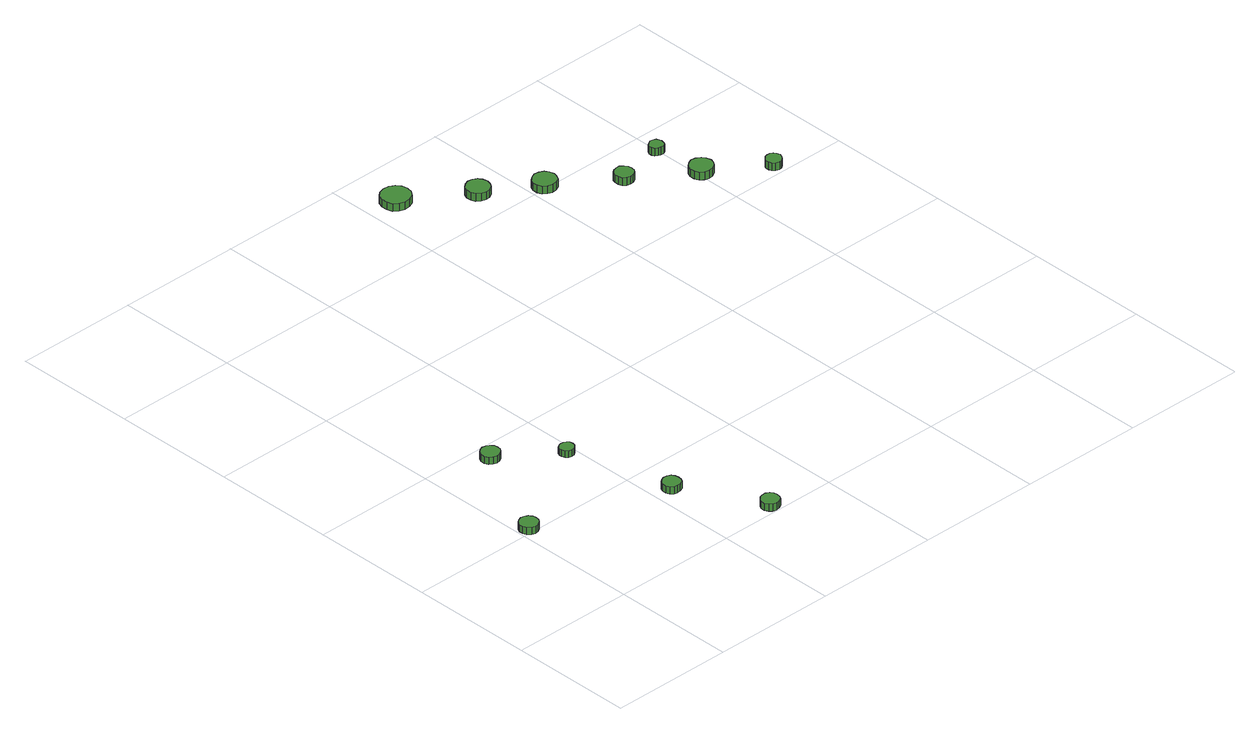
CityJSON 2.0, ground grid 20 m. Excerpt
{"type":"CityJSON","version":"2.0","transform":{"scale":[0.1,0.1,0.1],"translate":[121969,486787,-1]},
"CityObjects":{
"tree1":{"type":"SolitaryVegetationObject","attributes":{"function":"something"},"geometry":[{"type":"MultiSurface","lod":"1","boundaries":[[[0,1,2,3,4,5,6,7,8,9,10,11,12,13,14]],[[15,16,17,18,19,20,21,22,23,24,25,26,27,28,29]],[[0,29,28,1]],[[1,28,27,2]],[[2,27,26,3]],[[3,26,25,4]],[[4,25,24,5]],[[5,24,23,6]],[[6,23,22,7]],[[7,22,21,8]],[[8,21,20,9]],[[9,20,19,10]],[[10,19,18,11]],[[11,18,17,12]],[[12,17,16,13]],[[13,16,15,14]],[[14,15,29,0]]]}]},
"tree2":{"type":"SolitaryVegetationObject","attributes":{"function":"something"},"geometry":[{"type":"MultiSurface","lod":"1","boundaries":[[[30,31,32,33,34,35,36,37,38,39,40,41,42,43,44]],[[45,46,47,48,49,50,51,52,53,54,55,56,57,58,59]],[[30,59,58,31]],[[31,58,57,32]],[[32,57,56,33]],[[33,56,55,34]],[[34,55,54,35]],[[35,54,53,36]],[[36,53,52,37]],[[37,52,51,38]],[[38,51,50,39]],[[39,50,49,40]],[[40,49,48,41]],[[41,48,47,42]],[[42,47,46,43]],[[43,46,45,44]],[[44,45,59,30]]]}]},
"tree3":{"type":"SolitaryVegetationObject","attributes":{"function":"something"},"geometry":[{"type":"MultiSurface","lod":"1","boundaries":[[[60,61,62,63,64,65,66,67,68,69,70,71,72,73,74]],[[75,76,77,78,79,80,81,82,83,84,85,86,87,88,89]],[[60,89,88,61]],[[61,88,87,62]],[[62,87,86,63]],[[63,86,85,64]],[[64,85,84,65]],[[65,84,83,66]],[[66,83,82,67]],[[67,82,81,68]],[[68,81,80,69]],[[69,80,79,70]],[[70,79,78,71]],[[71,78,77,72]],[[72,77,76,73]],[[73,76,75,74]],[[74,75,89,60]]]}]},
"tree4":{"type":"SolitaryVegetationObject","attributes":{"function":"something"},"geometry":[{"type":"MultiSurface","lod":"1","boundaries":[[[90,91,92,93,94,95,96,97,98,99,100,101,102,103,104]],[[105,106,107,108,109,110,111,112,113,114,115,116,117,118,119]],[[90,119,118,91]],[[91,118,117,92]],[[92,117,116,93]],[[93,116,115,94]],[[94,115,114,95]],[[95,114,113,96]],[[96,113,112,97]],[[97,112,111,98]],[[98,111,110,99]],[[99,110,109,100]],[[100,109,108,101]],[[101,108,107,102]],[[102,107,106,103]],[[103,106,105,104]],[[104,105,119,90]]]}]},
"tree5":{"type":"SolitaryVegetationObject","attributes":{"function":"something"},"geometry":[{"type":"MultiSurface","lod":"1","boundaries":[[[120,121,122,123,124,125,126,127,128,129,130,131,132,133,134]],[[135,136,137,138,139,140,141,142,143,144,145,146,147,148,149]],[[120,149,148,121]],[[121,148,147,122]],[[122,147,146,123]],[[123,146,145,124]],[[124,145,144,125]],[[125,144,143,126]],[[126,143,142,127]],[[127,142,141,128]],[[128,141,140,129]],[[129,140,139,130]],[[130,139,138,131]],[[131,138,137,132]],[[132,137,136,133]],[[133,136,135,134]],[[134,135,149,120]]]}]},
"tree6":{"type":"SolitaryVegetationObject","attributes":{"function":"something"},"geometry":[{"type":"MultiSurface","lod":"1","boundaries":[[[150,151,152,153,154,155,156,157,158,159,160,161,162,163,164]],[[165,166,167,168,169,170,171,172,173,174,175,176,177,178,179]],[[150,179,178,151]],[[151,178,177,152]],[[152,177,176,153]],[[153,176,175,154]],[[154,175,174,155]],[[155,174,173,156]],[[156,173,172,157]],[[157,172,171,158]],[[158,171,170,159]],[[159,170,169,160]],[[160,169,168,161]],[[161,168,167,162]],[[162,167,166,163]],[[163,166,165,164]],[[164,165,179,150]]]}]},
"tree7":{"type":"SolitaryVegetationObject","attributes":{"function":"something"},"geometry":[{"type":"MultiSurface","lod":"1","boundaries":[[[180,181,182,183,184,185,186,187,188,189,190,191,192,193,194]],[[195,196,197,198,199,200,201,202,203,204,205,206,207,208,209]],[[180,209,208,181]],[[181,208,207,182]],[[182,207,206,183]],[[183,206,205,184]],[[184,205,204,185]],[[185,204,203,186]],[[186,203,202,187]],[[187,202,201,188]],[[188,201,200,189]],[[189,200,199,190]],[[190,199,198,191]],[[191,198,197,192]],[[192,197,196,193]],[[193,196,195,194]],[[194,195,209,180]]]}]},
"tree8":{"type":"SolitaryVegetationObject","attributes":{"function":"something"},"geometry":[{"type":"MultiSurface","lod":"1","boundaries":[[[210,211,212,213,214,215,216,217,218,219,220,221,222,223,224]],[[225,226,227,228,229,230,231,232,233,234,235,236,237,238,239]],[[210,239,238,211]],[[211,238,237,212]],[[212,237,236,213]],[[213,236,235,214]],[[214,235,234,215]],[[215,234,233,216]],[[216,233,232,217]],[[217,232,231,218]],[[218,231,230,219]],[[219,230,229,220]],[[220,229,228,221]],[[221,228,227,222]],[[222,227,226,223]],[[223,226,225,224]],[[224,225,239,210]]]}]},
"tree9":{"type":"SolitaryVegetationObject","attributes":{"function":"something"},"geometry":[{"type":"MultiSurface","lod":"1","boundaries":[[[240,241,242,243,244,245,246,247,248,249,250,251,252,253,254]],[[255,256,257,258,259,260,261,262,263,264,265,266,267,268,269]],[[240,269,268,241]],[[241,268,267,242]],[[242,267,266,243]],[[243,266,265,244]],[[244,265,264,245]],[[245,264,263,246]],[[246,263,262,247]],[[247,262,261,248]],[[248,261,260,249]],[[249,260,259,250]],[[250,259,258,251]],[[251,258,257,252]],[[252,257,256,253]],[[253,256,255,254]],[[254,255,269,240]]]}]},
"tree10":{"type":"SolitaryVegetationObject","attributes":{"function":"something"},"geometry":[{"type":"MultiSurface","lod":"1","boundaries":[[[270,271,272,273,274,275,276,277,278,279,280,281,282,283,284]],[[285,286,287,288,289,290,291,292,293,294,295,296,297,298,299]],[[270,299,298,271]],[[271,298,297,272]],[[272,297,296,273]],[[273,296,295,274]],[[274,295,294,275]],[[275,294,293,276]],[[276,293,292,277]],[[277,292,291,278]],[[278,291,290,279]],[[279,290,289,280]],[[280,289,288,281]],[[281,288,287,282]],[[282,287,286,283]],[[283,286,285,284]],[[284,285,299,270]]]}]},
"tree11":{"type":"SolitaryVegetationObject","attributes":{"function":"something"},"geometry":[{"type":"MultiSurface","lod":"1","boundaries":[[[300,301,302,303,304,305,306,307,308,309,310,311,312,313,314]],[[315,316,317,318,319,320,321,322,323,324,325,326,327,328,329]],[[300,329,328,301]],[[301,328,327,302]],[[302,327,326,303]],[[303,326,325,304]],[[304,325,324,305]],[[305,324,323,306]],[[306,323,322,307]],[[307,322,321,308]],[[308,321,320,309]],[[309,320,319,310]],[[310,319,318,311]],[[311,318,317,312]],[[312,317,316,313]],[[313,316,315,314]],[[314,315,329,300]]]}]},
"tree12":{"type":"SolitaryVegetationObject","attributes":{"function":"something"},"geometry":[{"type":"MultiSurface","lod":"1","boundaries":[[[330,331,332,333,334,335,336,337,338,339,340,341,342,343,344]],[[345,346,347,348,349,350,351,352,353,354,355,356,357,358,359]],[[330,359,358,331]],[[331,358,357,332]],[[332,357,356,333]],[[333,356,355,334]],[[334,355,354,335]],[[335,354,353,336]],[[336,353,352,337]],[[337,352,351,338]],[[338,351,350,339]],[[339,350,349,340]],[[340,349,348,341]],[[341,348,347,342]],[[342,347,346,343]],[[343,346,345,344]],[[344,345,359,330]]]}]}
},
"vertices":[
[33,210,19],[32,216,19],[28,221,19],[23,224,19],[17,225,19],[11,223,19],[6,219,19],[4,213,19],[4,207,19],[6,201,19],[11,197,19],[17,195,19],[23,196,19],[28,199,19],[32,204,19],[32,204,7],[28,199,7],[23,196,7],[17,195,7],[11,197,7],[6,201,7],[4,207,7],[4,213,7],[6,219,7],[11,223,7],[17,225,7],[23,224,7],[28,221,7],[32,216,7],[33,210,7],
[116,373,19],[115,379,19],[111,384,19],[106,387,19],[100,388,19],[94,386,19],[89,382,19],[86,376,19],[86,370,19],[89,364,19],[94,360,19],[100,358,19],[106,359,19],[111,362,19],[115,367,19],[115,367,7],[111,362,7],[106,359,7],[100,358,7],[94,360,7],[89,364,7],[86,370,7],[86,376,7],[89,382,7],[94,386,7],[100,388,7],[106,387,7],[111,384,7],[115,379,7],[116,373,7],
[246,143,19],[245,149,19],[242,154,19],[236,157,19],[230,157,19],[225,155,19],[220,151,19],[218,146,19],[218,140,19],[220,134,19],[225,130,19],[230,129,19],[236,129,19],[242,132,19],[245,137,19],[245,137,7],[242,132,7],[236,129,7],[230,129,7],[225,130,7],[220,134,7],[218,140,7],[218,146,7],[220,151,7],[225,155,7],[230,157,7],[236,157,7],[242,154,7],[245,149,7],[246,143,7],
[199,308,18],[198,313,18],[195,316,18],[191,319,18],[186,319,18],[182,318,18],[178,315,18],[176,310,18],[176,306,18],[178,301,18],[182,298,18],[186,297,18],[191,297,18],[195,300,18],[198,303,18],[198,303,7],[195,300,7],[191,297,7],[186,297,7],[182,298,7],[178,301,7],[176,306,7],[176,310,7],[178,315,7],[182,318,7],[186,319,7],[191,319,7],[195,316,7],[198,313,7],[199,308,7],
[316,16,19],[315,22,19],[312,27,19],[306,30,19],[300,30,19],[294,28,19],[290,24,19],[287,19,19],[287,13,19],[290,7,19],[294,3,19],[300,1,19],[306,2,19],[312,5,19],[315,10,19],[315,10,7],[312,5,7],[306,2,7],[300,1,7],[294,3,7],[290,7,7],[287,13,7],[287,19,7],[290,24,7],[294,28,7],[300,30,7],[306,30,7],[312,27,7],[315,22,7],[316,16,7],
[459,909,32],[457,919,32],[451,926,32],[443,931,32],[433,932,32],[424,929,32],[417,923,32],[414,914,32],[414,905,32],[417,896,32],[424,890,32],[433,887,32],[443,888,32],[451,892,32],[457,900,32],[457,900,19],[451,892,19],[443,888,19],[433,887,19],[424,890,19],[417,896,19],[414,905,19],[414,914,19],[417,923,19],[424,929,19],[433,932,19],[443,931,19],[451,926,19],[457,919,19],[459,909,19],
[552,844,32],[550,852,32],[546,858,32],[539,862,32],[532,863,32],[524,860,32],[518,855,32],[515,848,32],[515,840,32],[518,833,32],[524,828,32],[532,826,32],[539,826,32],[546,830,32],[550,837,32],[550,837,19],[546,830,19],[539,826,19],[532,826,19],[524,828,19],[518,833,19],[515,840,19],[515,848,19],[518,855,19],[524,860,19],[532,863,19],[539,862,19],[546,858,19],[550,852,19],[552,844,19],
[631,791,33],[629,799,33],[625,805,33],[618,809,33],[610,810,33],[603,807,33],[597,802,33],[594,795,33],[594,787,33],[597,780,33],[603,775,33],[610,773,33],[618,774,33],[625,777,33],[629,784,33],[629,784,20],[625,777,20],[618,774,20],[610,773,20],[603,775,20],[597,780,20],[594,787,20],[594,795,20],[597,802,20],[603,807,20],[610,810,20],[618,809,20],[625,805,20],[629,799,20],[631,791,20],
[719,726,33],[718,732,33],[714,737,33],[709,741,33],[703,741,33],[697,739,33],[692,735,33],[690,729,33],[690,723,33],[692,717,33],[697,713,33],[703,711,33],[709,712,33],[714,715,33],[718,720,33],[718,720,20],[714,715,20],[709,712,20],[703,711,20],[697,713,20],[692,717,20],[690,723,20],[690,729,20],[692,735,20],[697,739,20],[703,741,20],[709,741,20],[714,737,20],[718,732,20],[719,726,20],
[814,664,32],[812,672,32],[808,678,32],[801,682,32],[793,683,32],[786,680,32],[780,675,32],[777,668,32],[777,660,32],[780,653,32],[786,648,32],[793,646,32],[801,647,32],[808,651,32],[812,657,32],[812,657,19],[808,651,19],[801,647,19],[793,646,19],[786,648,19],[780,653,19],[777,660,19],[777,668,19],[780,675,19],[786,680,19],[793,683,19],[801,682,19],[808,678,19],[812,672,19],[814,664,19],
[797,746,32],[796,750,32],[794,754,32],[790,756,32],[785,757,32],[781,755,32],[777,752,32],[775,748,32],[775,743,32],[777,739,32],[781,736,32],[785,735,32],[790,735,32],[794,737,32],[796,741,32],[796,741,19],[794,737,19],[790,735,19],[785,735,19],[781,736,19],[777,739,19],[775,743,19],[775,748,19],[777,752,19],[781,755,19],[785,757,19],[790,756,19],[794,754,19],[796,750,19],[797,746,19],
[893,606,32],[891,611,32],[888,615,32],[884,618,32],[879,618,32],[874,617,32],[870,613,32],[868,609,32],[868,603,32],[870,599,32],[874,595,32],[879,593,32],[884,594,32],[888,597,32],[891,601,32],[891,601,19],[888,597,19],[884,594,19],[879,593,19],[874,595,19],[870,599,19],[868,603,19],[868,609,19],[870,613,19],[874,617,19],[879,618,19],[884,618,19],[888,615,19],[891,611,19],[893,606,19]
]}
